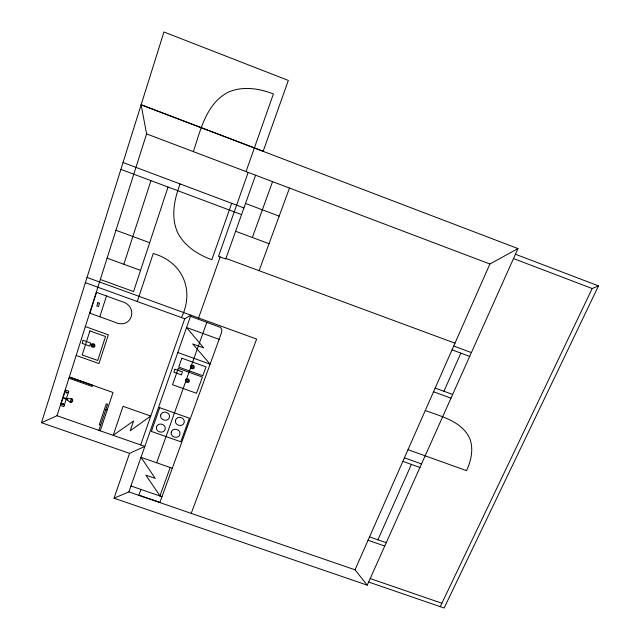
<?xml version="1.0" encoding="UTF-8"?>
<svg xmlns="http://www.w3.org/2000/svg" width="640" height="640" viewBox="0 0 640 640"><rect width="100%" height="100%" fill="white"/><g stroke="black" fill="none" stroke-linecap="round" stroke-linejoin="round"><path stroke-width="0.96" d="M41.504 422.704L57.016 415.728L144.848 446.408L129.552 453.36L41.504 422.704L163.944 32L288.344 80.432L263.128 151.336M57.016 415.728L146.6 133.896L141.136 104.784L263.176 151.216M66.096 399.56L63.84 406.632L60.576 405.488L65.488 390.024L68.768 391.176L66.512 398.24M67.112 399.92L67.528 398.6M99.792 316.776L106.48 295.984L96.536 292.384L89.912 313.216L113.912 321.856C132.112 330.88 139.68 305.488 120.672 301.184L106.48 295.984M123.864 264.272L150.944 180.64M168.032 187.04L133.56 291.56L100.344 279.48M137.272 301.528L153.232 253.488C182.752 262.056 194.752 290.104 181.472 317.56M180.072 183.936C174.2 199.536 170.52 217.584 177.984 233.304C184.976 246.456 198.224 254.72 211.848 259.744L231.688 203.312M98.896 430.36L107.584 404.304L106.248 403.84L99.256 424.84L100.576 425.304M193.352 151.616C200.584 130.128 206.176 103.4 228.408 92.128C242.808 85.8 259.192 88.44 273.4 93.952L246.04 171.584M100.216 430.816L113.016 392.496L69.336 377.008L92.656 385.248L92.256 386.48L68.936 378.248M141.136 104.784L517.968 248.584L367.232 585.168L114.016 498.192L129.552 453.36M140.648 444.944L184.744 318.752L190.912 315.184L128.872 491.896L114.016 498.192M248.176 172.4L218.52 256.344L225.736 259.016L255.584 175.2M198.568 317.968L220.16 256.952M140.952 489.424L138.912 495.152L159.912 502.384L221.52 332.712L221.872 329.488L220.496 327.4L190.504 316.344M156.672 462.784L206.84 322.288M252.352 237.496L272.568 181.64M159.904 495.968L170.216 467.504M259.104 270.696L289.496 188.056M191.208 513.376L256.64 339.072L87.032 277.44M367.232 585.168L355.016 569.816L489.888 264.016L517.968 248.584M377.904 539.8L411.4 464.424M443.928 391.248L460.872 353.128M440.248 606.664L592.192 288.52L598.496 285.888L515.432 254.248M598.496 285.888L444.136 608L368.632 582.04M150.688 416.048L130.208 430.8L133.584 420.992L113.232 435.256L123.048 406.304L150.736 416.064M128.872 491.896L355.016 569.816M370.192 578.56L441.888 603.24M130.968 485.984L161.976 496.68M172.312 468.232L141.016 457.336L155.248 478.408L145.904 475.168L160.064 496.024M369.536 536.888L386.248 542.712M368.056 540.248L384.744 546.056M61.08 403.88L64.368 404.976M64.992 391.592L68.272 392.752M105.872 409.432L107.208 409.896M63.24 397.088C66.016 399.656 69.672 398.016 72.488 399.064L72.728 400.984L71.328 402.68C68.456 401.72 66.592 398.168 62.824 398.408M76.176 355.464L98.952 363.568L108.328 334.824L85.36 326.584M408 449.68L466.536 470.64C471.232 460.56 473.88 448.648 469.544 437.984C461.36 421.104 441.296 416.456 425.272 410.528M404.408 457.824L421.528 463.936M402.848 461.368L419.944 467.472M177.832 352.552L210.104 364.152L192.68 343.936L203.696 347.904L186.608 327.552L219.12 339.328M85.384 282.696L184.744 318.752M435.176 388.056L452.648 394.432M433.536 391.784L450.992 398.144M107.12 258.144L140.552 270.376M452.024 349.864L469.688 356.384M115.976 230.28L149.672 242.712M225.944 258.432L454.976 343.176M453.712 346.032L471.4 352.576M235.632 231.256L269.032 243.72M120.896 169.376L241.544 214.592M245.52 203.48L279.168 216.128M123.04 162.52L243.928 207.912M513.496 258.576L592.192 288.52M146.6 133.896L489.888 264.016M66.696 392.888C65.464 393.432 67.04 391.28 66.696 392.888M156.488 427C155.336 432.176 163.816 434.336 165.184 429.216C166.36 424.016 157.848 421.856 156.488 427M160.688 415.088C159.512 420.304 168.048 422.48 169.416 417.32C170.608 412.088 162.048 409.904 160.688 415.088M171.232 432.184C170.064 437.36 178.536 439.488 179.912 434.392C181.104 429.2 172.6 427.064 171.232 432.184M175.488 420.312C174.296 425.528 182.816 427.672 184.2 422.536C185.408 417.304 176.856 415.152 175.488 420.312M83.112 340.328L82.144 343.376L89.768 346.104L90.744 343.056L83.112 340.328M97.864 302.672L96.808 305.976L98.48 306.576L99.536 303.272L97.864 302.672M89.896 330.92L82.208 354.952L97.72 360.472L105.52 336.52L89.896 330.92M71.6 398.56C67.504 405.656 73.768 401.648 71.624 398.576M91.232 344.496L91.28 346.256L92.128 347.136L93.976 347.224L94.84 346.48L94.784 344.712L93.944 343.832L92.088 343.744L91.232 344.496M92 344.92L92.512 346.432L94.064 346.056L93.552 344.536L92 344.92M159.712 407.704L151.376 431.432L180.792 441.76L189.344 418.184L159.712 407.704M174.936 369.232L173.88 372.232L181.384 374.912L182.448 371.92L174.936 369.232M178.296 368.44L172.552 384.728L196.528 393.264L202.4 377.064L178.296 368.44M181.848 358.208L178.72 367.096L202.824 375.72L206.024 366.888L181.848 358.208M185.768 379.712L185.768 381.44L186.576 382.304L188.408 382.384L189.288 381.656L189.288 379.928L188.48 379.064L186.64 378.984L185.768 379.712M190.648 366.032L190.648 367.776L191.456 368.648L193.304 368.728L194.184 367.992L194.192 366.248L193.376 365.376L191.528 365.296L190.648 366.032M186.52 380.128L186.984 381.608L188.536 381.24L188.072 379.76L186.52 380.128M191.408 366.456L191.872 367.944L193.424 367.576L192.96 366.08L191.408 366.456M63.264 403.776C62.776 405.376 62.216 402.92 63.264 403.776"/></g></svg>
